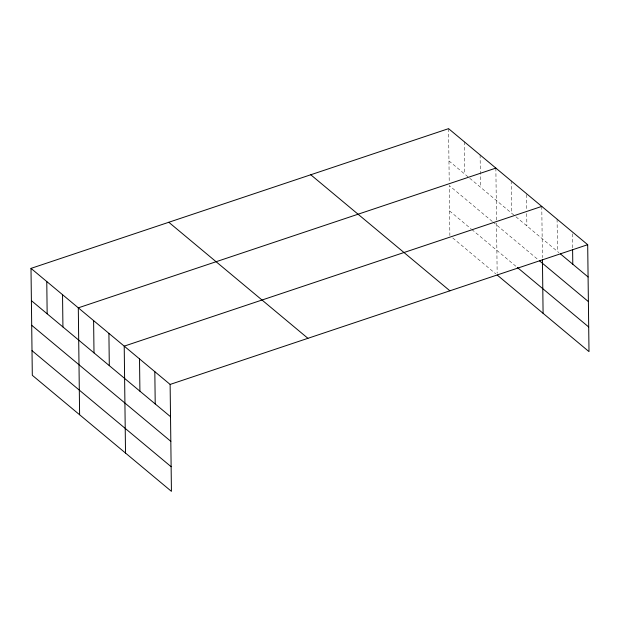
<?xml version="1.0" encoding="UTF-8"?>
<svg xmlns="http://www.w3.org/2000/svg" width="620" height="620" viewBox="0 0 620 620"><rect width="100%" height="100%" fill="white"/><g stroke="black" fill="none" stroke-linecap="round" stroke-linejoin="round"><path stroke-width="0.46" stroke-dasharray="3.1 2.33" d="M448.965 160.929L469.03 177.669M469.743 178.266L515.212 216.186M515.941 216.799L558.938 252.658M492.264 221.425L449.26 185.558L449.872 235.569M492.985 222.022L538.106 259.664M449.57 210.932L471.076 228.873M471.789 229.47L516.553 266.809M452.739 237.956L495.744 273.831M572.415 233.833L572.586 248.07M557.086 219.17L557.481 251.449M541.779 206.406L542.407 257.626M526.489 194.587L526.675 209.777M526.721 213.575L526.876 225.912M511.175 180.877L511.57 213.148M495.868 168.105L496.527 222.169M496.543 223.123L497.155 273.133M480.105 154.953L480.5 187.232M464.334 141.802L464.729 174.081M448.57 128.65L449.213 181.768"/><path stroke-width="0.93" d="M31 268.382L170.128 384.431L171.43 491.35L32.31 375.301L31 268.382L448.57 128.65L587.69 244.699L589 351.618L497.178 275.024M495.868 168.105L78.306 307.838L79.608 414.757M541.779 206.406L124.217 346.138L125.519 453.05M170.128 384.431L587.69 244.699M560.395 253.874L588.086 276.977M539.563 260.88L588.388 301.607M517.282 267.414L588.698 326.988M310.767 174.763L449.895 290.811M168.795 222.27L307.923 338.319M31.395 300.654L170.523 416.71M31.698 325.291L170.826 441.339M32.008 350.664L171.136 466.713M572.609 249.969L572.787 264.213M542.43 259.524L543.089 313.325M154.822 371.667L155.217 403.938M139.516 358.903L139.911 391.173M108.911 333.374L109.306 365.645M93.605 320.602L94 352.881M62.535 294.686L62.93 326.965M46.771 281.534L47.159 313.805"/></g></svg>
